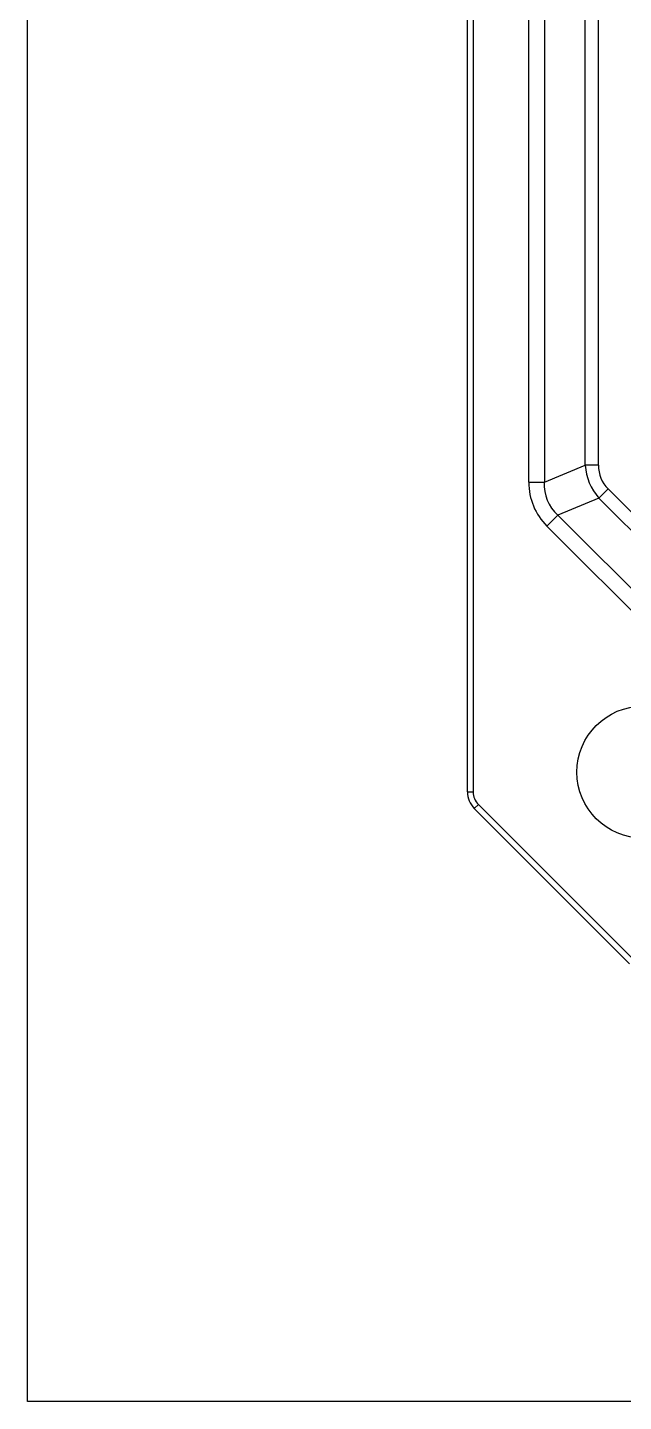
# Model space of a CAD drawing. Header units: millimetres. Extents: x 0 to 504600, y 0 to 118800.
# Drawn here: x 430024.2 to 430159.7, y 47238.4 to 47550.8 of the extents above; entities that cross this region are included whole.
import ezdxf

# ---------------------------------------------------------------- set-up
doc = ezdxf.new("R2010")
doc.units = ezdxf.units.MM
doc.header["$LTSCALE"] = 200
doc.layers.add('LG-AIRCON', color=240, linetype='Continuous')

# ---------------------------------------------------------------- blocks, each defined once
blk = doc.blocks.new('UXC')
at = {"layer": 'LG-AIRCON', "color": 0}
for p, q in [((-430.95, 40.6), (-430.95, 721.4)), ((-429.65, 721.4), (-429.65, 40.6)), ((-417.02, 111.03), (-417.02, 651.03)), ((-413.48, 651.03), (-413.48, 111.03)), ((-404.18, 114.89), (-404.18, 647.18)), ((-401.21, 647.18), (-401.21, 114.89)), ((-413.48, 111.03), (-404.18, 114.89)), ((-401.21, 114.89), (-404.18, 114.89)), ((-417.02, 111.03), (-413.48, 111.03)), ((-398.97, 109.49), (-401.07, 107.39)), ((-398.97, 109.49), (-331.53, 41.98)), ((-401.07, 107.39), (-410.38, 103.54)), ((-333.63, 39.88), (-401.07, 107.39)), ((-412.88, 101.04), (-410.38, 103.54)), ((-410.38, 103.54), (-337.49, 30.57)), ((-339.99, 28.08), (-412.88, 101.04)), ((-430.95, 40.6), (-429.65, 40.6)), ((-429.4, 36.85), (-428.48, 37.77)), ((-428.48, 37.77), (-393.18, 2.47)), ((-394.1, 1.55), (-429.4, 36.85))]:
    blk.add_line(p, q, dxfattribs=at)
blk.add_circle((-391.06, 45.11), 15, dxfattribs=at)
for radius in [5.3, 4]:
    blk.add_arc((-425.65, 40.6), radius, 180, 225, dxfattribs=at)
for centre, major_axis, ratio in [((-385.93, 118.05), (17.34, 7.18), 0.799379), ((-385.93, 118.05), (14.7, 6.09), 0.678635), ((-388.73, 116.89), (27.23, 11.27), 0.678635), ((-388.73, 116.89), (24.1, 9.97), 0.575203)]:
    blk.add_ellipse(centre, major_axis=major_axis, ratio=ratio, start_param=2.867741, end_param=3.415445, dxfattribs=at)

msp = doc.modelspace()

# ---------------------------------------------------------------- linework, layer by layer
at = {"layer": 'LG-AIRCON', "color": 8}
msp.add_lwpolyline([(430024.22, 48198.42), (431864.22, 48198.42), (431864.22, 47238.42), (430024.22, 47238.42)], close=True, dxfattribs=at)

# ---------------------------------------------------------------- block references
at = {"layer": 'LG-AIRCON', "color": 240}
msp.add_blockref('UXC', (430555.17, 47336.42), dxfattribs=at)

doc.saveas('drawing.dxf')
